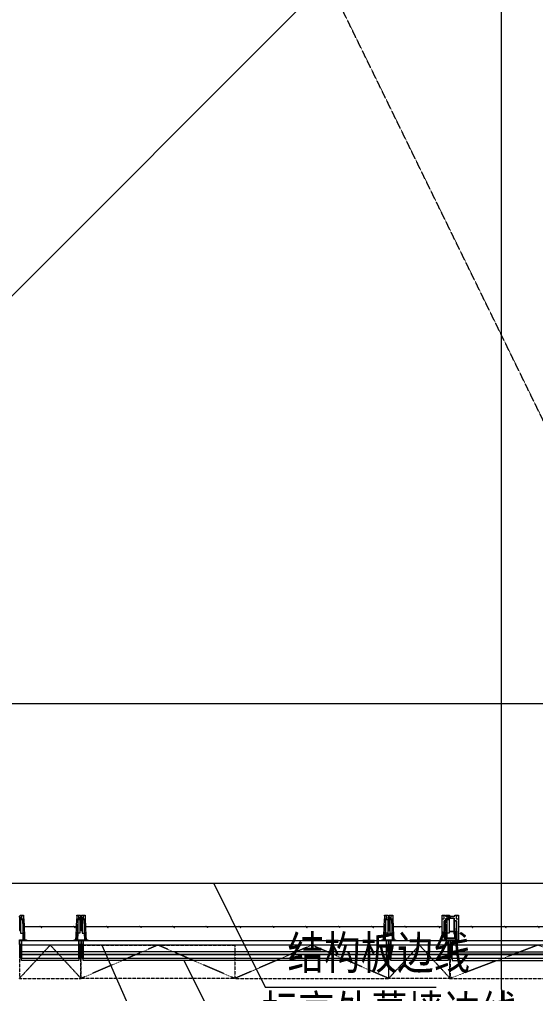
# Model space of a CAD drawing. Header units: millimetres. Extents: x 8533 to 398112, y -117646 to 105276.
# Drawn here: x 188596 to 193628, y 33084 to 42573 of the extents above; entities that cross this region are included whole.
import ezdxf

# ---------------------------------------------------------------- set-up
doc = ezdxf.new("R2010")
doc.units = ezdxf.units.MM
for name, pattern in [('IMPORT-A-D0TE-BF$0$DOTE', [0]), ('IMPORT-A-PMDT-10F$0$DASH _2_', [3.5, 2.5, -1]), ('IMPORT-colu-10F-19F$0$DOTE', [0]), ('IMPORT-DASH', [3.5, 2.5, -1])]:
    doc.linetypes.add(name, pattern=pattern)
for name, color, linetype, lineweight in [('A-D0TE-BF$0$A-Axis', 3, 'Continuous', 13), ('A-D0TE-BF$0$A-Axis-GRID', 1, 'IMPORT-A-D0TE-BF$0$DOTE', 13), ('A-EDGE-6_27F$0$A-floor-EDGE', 6, 'Continuous', 13), ('A-PMDT-10F$0$A-Dims-IDEN', 13, 'Continuous', 13), ('A-PMDT-10F$0$A-GLAZ-CURT-CUT', 52, 'Continuous', 13), ('A-PMDT-10F$0$A-GLAZ-CURT-PRO', 13, 'Continuous', 13), ('A-PMDT-10F$0$Q-CASE-GM', 13, 'Continuous', 13), ('colu-10F-19F$0$A-Axis-grid', 1, 'IMPORT-colu-10F-19F$0$DOTE', 13), ('X-AREA-SS', 3, 'IMPORT-DASH', 13), ('塔楼-ARC-10F-20250714_dwg', 8, 'Continuous', 13)]:
    doc.layers.add(name, color=color, linetype=linetype, lineweight=lineweight)
doc.styles.add('Arial_5', font='arial.ttf', dxfattribs={"width": 0.8, "height": 326.200771})

# ---------------------------------------------------------------- blocks, each defined once
blk = doc.blocks.new('塔楼-ARC-10F-20250714_dwg_A-D0TE-BF-2024562-10F_ARC_46_000_')
at = {"layer": 'A-D0TE-BF$0$A-Axis'}
blk.add_line((37000, -31033.5), (37000, -35033.5), dxfattribs=at)
at = {"layer": 'A-D0TE-BF$0$A-Axis-GRID', "linetype": 'Continuous'}
for p, q in [((37000, -31033.5), (37000, -20180)), ((39660.3, -28250), (28930, -28250))]:
    blk.add_line(p, q, dxfattribs=at)
blk = doc.blocks.new('塔楼-ARC-10F-20250714_dwg_A-EDGE-6_27F-2024563-10F_ARC_46_000_')
at = {"layer": 'A-EDGE-6_27F$0$A-floor-EDGE', "flags": 128}
blk.add_lwpolyline([(38580, 1350), (38580, 650), (38580, -650), (38580, -1350), (39350, -1350), (39350, -18150), (38580, -18150), (38580, -18850), (38580, -20150), (38580, -20850), (39350, -20850), (39350, -30000), (29600, -30000), (29600, -29230), (28900, -29230), (27600, -29230), (26900, -29230), (26900, -30000), (10100, -30000), (10100, -29230), (9400, -29230), (8100, -29230)], dxfattribs=at)
blk = doc.blocks.new('塔楼-ARC-10F-20250714_dwg_colu-10F-19F-2024606-10F_ARC_46_000_')
at = {"layer": 'colu-10F-19F$0$A-Axis-grid', "linetype": 'Continuous'}
blk.add_line((36320, -20180), (28930, -27570), dxfattribs=at)
blk = doc.blocks.new('塔楼-ARC-10F-20250714_dwg_A-PMDT-10F$0$FP_142-Floor Plan_F10 CAD Export-2024694-10F_ARC_46_000_')
at = {"layer": 'A-PMDT-10F$0$Q-CASE-GM'}
blk.add_line((1715, 320.1), (-1474.9, 320.1), dxfattribs=at)
at = {"layer": 'A-PMDT-10F$0$Q-CASE-GM', "flags": 128}
for points in [[(-1316.7, 323.6), (-1317.1, 323.6), (-1317.5, 323.5), (-1317.8, 323.5), (-1318.2, 323.5), (-1318.6, 323.4), (-1318.9, 323.3), (-1319.3, 323.3), (-1319.7, 323.2), (-1320.1, 323.1), (-1320.4, 323), (-1320.8, 322.8), (-1321.2, 322.7), (-1321.5, 322.6), (-1321.9, 322.4), (-1322.3, 322.2), (-1322.6, 322.1), (-1323, 321.9), (-1323.4, 321.7), (-1323.7, 321.5), (-1324.1, 321.3), (-1324.5, 321), (-1324.9, 320.8), (-1325.2, 320.6), (-1325.6, 320.3), (-1326, 320), (-1326.3, 319.8), (-1326.7, 319.5), (-1327.1, 319.2), (-1327.4, 318.9), (-1327.8, 318.6), (-1328.2, 318.3), (-1328.5, 317.9), (-1328.9, 317.6), (-1329.3, 317.3), (-1329.7, 316.9), (-1330, 316.6), (-1330.4, 316.2), (-1330.8, 315.8), (-1331.1, 315.5), (-1331.5, 315.1), (-1331.9, 314.7), (-1332.2, 314.3), (-1332.6, 313.9), (-1333, 313.5), (-1333.3, 313.1), (-1333.7, 312.7), (-1334.1, 312.3), (-1334.5, 311.9), (-1334.8, 311.4), (-1335.2, 311), (-1335.6, 310.6)], [(-993.4, 323.6), (-993.8, 323.6), (-994.2, 323.5), (-994.6, 323.5), (-994.9, 323.5), (-995.3, 323.4), (-995.7, 323.3), (-996, 323.3), (-996.4, 323.2), (-996.8, 323.1), (-997.1, 323), (-997.5, 322.8), (-997.9, 322.7), (-998.2, 322.6), (-998.6, 322.4), (-999, 322.2), (-999.4, 322.1), (-999.7, 321.9), (-1000.1, 321.7), (-1000.5, 321.5), (-1000.8, 321.3), (-1001.2, 321), (-1001.6, 320.8), (-1001.9, 320.6), (-1002.3, 320.3), (-1002.7, 320), (-1003, 319.8), (-1003.4, 319.5), (-1003.8, 319.2), (-1004.2, 318.9), (-1004.5, 318.6), (-1004.9, 318.3), (-1005.3, 317.9), (-1005.6, 317.6), (-1006, 317.3), (-1006.4, 316.9), (-1006.7, 316.6), (-1007.1, 316.2), (-1007.5, 315.8), (-1007.8, 315.5), (-1008.2, 315.1), (-1008.6, 314.7), (-1009, 314.3), (-1009.3, 313.9), (-1009.7, 313.5), (-1010.1, 313.1), (-1010.4, 312.7), (-1010.8, 312.3), (-1011.2, 311.9), (-1011.5, 311.4), (-1011.9, 311), (-1012.3, 310.6)], [(-670.2, 323.6), (-670.5, 323.6), (-670.9, 323.5), (-671.3, 323.5), (-671.6, 323.5), (-672, 323.4), (-672.4, 323.3), (-672.7, 323.3), (-673.1, 323.2), (-673.5, 323.1), (-673.8, 323), (-674.2, 322.8), (-674.6, 322.7), (-675, 322.6), (-675.3, 322.4), (-675.7, 322.2), (-676.1, 322.1), (-676.4, 321.9), (-676.8, 321.7), (-677.2, 321.5), (-677.5, 321.3), (-677.9, 321), (-678.3, 320.8), (-678.6, 320.6), (-679, 320.3), (-679.4, 320), (-679.8, 319.8), (-680.1, 319.5), (-680.5, 319.2), (-680.9, 318.9), (-681.2, 318.6), (-681.6, 318.3), (-682, 317.9), (-682.3, 317.6), (-682.7, 317.3), (-683.1, 316.9), (-683.4, 316.6), (-683.8, 316.2), (-684.2, 315.8), (-684.6, 315.5), (-684.9, 315.1), (-685.3, 314.7), (-685.7, 314.3), (-686, 313.9), (-686.4, 313.5), (-686.8, 313.1), (-687.1, 312.7), (-687.5, 312.3), (-687.9, 311.9), (-688.2, 311.4), (-688.6, 311), (-689, 310.6)], [(-346.9, 323.6), (-347.2, 323.6), (-347.6, 323.5), (-348, 323.5), (-348.3, 323.5), (-348.7, 323.4), (-349.1, 323.3), (-349.5, 323.3), (-349.8, 323.2), (-350.2, 323.1), (-350.6, 323), (-350.9, 322.8), (-351.3, 322.7), (-351.7, 322.6), (-352, 322.4), (-352.4, 322.2), (-352.8, 322.1), (-353.1, 321.9), (-353.5, 321.7), (-353.9, 321.5), (-354.3, 321.3), (-354.6, 321), (-355, 320.8), (-355.4, 320.6), (-355.7, 320.3), (-356.1, 320), (-356.5, 319.8), (-356.8, 319.5), (-357.2, 319.2), (-357.6, 318.9), (-357.9, 318.6), (-358.3, 318.3), (-358.7, 317.9), (-359.1, 317.6), (-359.4, 317.3), (-359.8, 316.9), (-360.2, 316.6), (-360.5, 316.2), (-360.9, 315.8), (-361.3, 315.5), (-361.6, 315.1), (-362, 314.7), (-362.4, 314.3), (-362.7, 313.9), (-363.1, 313.5), (-363.5, 313.1), (-363.9, 312.7), (-364.2, 312.3), (-364.6, 311.9), (-365, 311.4), (-365.3, 311), (-365.7, 310.6)], [(-23.6, 323.6), (-23.9, 323.6), (-24.3, 323.5), (-24.7, 323.5), (-25.1, 323.5), (-25.4, 323.4), (-25.8, 323.3), (-26.2, 323.3), (-26.5, 323.2), (-26.9, 323.1), (-27.3, 323), (-27.6, 322.8), (-28, 322.7), (-28.4, 322.6), (-28.7, 322.4), (-29.1, 322.2), (-29.5, 322.1), (-29.9, 321.9), (-30.2, 321.7), (-30.6, 321.5), (-31, 321.3), (-31.3, 321), (-31.7, 320.8), (-32.1, 320.6), (-32.4, 320.3), (-32.8, 320), (-33.2, 319.8), (-33.5, 319.5), (-33.9, 319.2), (-34.3, 318.9), (-34.7, 318.6), (-35, 318.3), (-35.4, 317.9), (-35.8, 317.6), (-36.1, 317.3), (-36.5, 316.9), (-36.9, 316.6), (-37.2, 316.2), (-37.6, 315.8), (-38, 315.5), (-38.3, 315.1), (-38.7, 314.7), (-39.1, 314.3), (-39.5, 313.9), (-39.8, 313.5), (-40.2, 313.1), (-40.6, 312.7), (-40.9, 312.3), (-41.3, 311.9), (-41.7, 311.4), (-42, 311), (-42.4, 310.6)], [(299.7, 323.6), (299.3, 323.6), (299, 323.5), (298.6, 323.5), (298.2, 323.5), (297.9, 323.4), (297.5, 323.3), (297.1, 323.3), (296.8, 323.2), (296.4, 323.1), (296, 323), (295.7, 322.8), (295.3, 322.7), (294.9, 322.6), (294.5, 322.4), (294.2, 322.2), (293.8, 322.1), (293.4, 321.9), (293.1, 321.7), (292.7, 321.5), (292.3, 321.3), (292, 321), (291.6, 320.8), (291.2, 320.6), (290.9, 320.3), (290.5, 320), (290.1, 319.8), (289.7, 319.5), (289.4, 319.2), (289, 318.9), (288.6, 318.6), (288.3, 318.3), (287.9, 317.9), (287.5, 317.6), (287.2, 317.3), (286.8, 316.9), (286.4, 316.6), (286.1, 316.2), (285.7, 315.8), (285.3, 315.5), (284.9, 315.1), (284.6, 314.7), (284.2, 314.3), (283.8, 313.9), (283.5, 313.5), (283.1, 313.1), (282.7, 312.7), (282.4, 312.3), (282, 311.9), (281.6, 311.4), (281.3, 311), (280.9, 310.6)], [(623, 323.6), (622.6, 323.6), (622.3, 323.5), (621.9, 323.5), (621.5, 323.5), (621.2, 323.4), (620.8, 323.3), (620.4, 323.3), (620, 323.2), (619.7, 323.1), (619.3, 323), (618.9, 322.8), (618.6, 322.7), (618.2, 322.6), (617.8, 322.4), (617.5, 322.2), (617.1, 322.1), (616.7, 321.9), (616.4, 321.7), (616, 321.5), (615.6, 321.3), (615.2, 321), (614.9, 320.8), (614.5, 320.6), (614.1, 320.3), (613.8, 320), (613.4, 319.8), (613, 319.5), (612.7, 319.2), (612.3, 318.9), (611.9, 318.6), (611.6, 318.3), (611.2, 317.9), (610.8, 317.6), (610.4, 317.3), (610.1, 316.9), (609.7, 316.6), (609.3, 316.2), (609, 315.8), (608.6, 315.5), (608.2, 315.1), (607.9, 314.7), (607.5, 314.3), (607.1, 313.9), (606.8, 313.5), (606.4, 313.1), (606, 312.7), (605.6, 312.3), (605.3, 311.9), (604.9, 311.4), (604.5, 311), (604.2, 310.6)], [(946.3, 323.6), (945.9, 323.6), (945.6, 323.5), (945.2, 323.5), (944.8, 323.5), (944.4, 323.4), (944.1, 323.3), (943.7, 323.3), (943.3, 323.2), (943, 323.1), (942.6, 323), (942.2, 322.8), (941.9, 322.7), (941.5, 322.6), (941.1, 322.4), (940.8, 322.2), (940.4, 322.1), (940, 321.9), (939.6, 321.7), (939.3, 321.5), (938.9, 321.3), (938.5, 321), (938.2, 320.8), (937.8, 320.6), (937.4, 320.3), (937.1, 320), (936.7, 319.8), (936.3, 319.5), (936, 319.2), (935.6, 318.9), (935.2, 318.6), (934.8, 318.3), (934.5, 317.9), (934.1, 317.6), (933.7, 317.3), (933.4, 316.9), (933, 316.6), (932.6, 316.2), (932.3, 315.8), (931.9, 315.5), (931.5, 315.1), (931.2, 314.7), (930.8, 314.3), (930.4, 313.9), (930, 313.5), (929.7, 313.1), (929.3, 312.7), (928.9, 312.3), (928.6, 311.9), (928.2, 311.4), (927.8, 311), (927.5, 310.6)], [(1269.6, 323.6), (1269.2, 323.6), (1268.8, 323.5), (1268.5, 323.5), (1268.1, 323.5), (1267.7, 323.4), (1267.4, 323.3), (1267, 323.3), (1266.6, 323.2), (1266.3, 323.1), (1265.9, 323), (1265.5, 322.8), (1265.1, 322.7), (1264.8, 322.6), (1264.4, 322.4), (1264, 322.2), (1263.7, 322.1), (1263.3, 321.9), (1262.9, 321.7), (1262.6, 321.5), (1262.2, 321.3), (1261.8, 321), (1261.5, 320.8), (1261.1, 320.6), (1260.7, 320.3), (1260.3, 320), (1260, 319.8), (1259.6, 319.5), (1259.2, 319.2), (1258.9, 318.9), (1258.5, 318.6), (1258.1, 318.3), (1257.8, 317.9), (1257.4, 317.6), (1257, 317.3), (1256.7, 316.9), (1256.3, 316.6), (1255.9, 316.2), (1255.5, 315.8), (1255.2, 315.5), (1254.8, 315.1), (1254.4, 314.7), (1254.1, 314.3), (1253.7, 313.9), (1253.3, 313.5), (1253, 313.1), (1252.6, 312.7), (1252.2, 312.3), (1251.9, 311.9), (1251.5, 311.4), (1251.1, 311), (1250.7, 310.6)], [(1592.9, 323.6), (1592.5, 323.6), (1592.1, 323.5), (1591.8, 323.5), (1591.4, 323.5), (1591, 323.4), (1590.7, 323.3), (1590.3, 323.3), (1589.9, 323.2), (1589.5, 323.1), (1589.2, 323), (1588.8, 322.8), (1588.4, 322.7), (1588.1, 322.6), (1587.7, 322.4), (1587.3, 322.2), (1587, 322.1), (1586.6, 321.9), (1586.2, 321.7), (1585.9, 321.5), (1585.5, 321.3), (1585.1, 321), (1584.7, 320.8), (1584.4, 320.6), (1584, 320.3), (1583.6, 320), (1583.3, 319.8), (1582.9, 319.5), (1582.5, 319.2), (1582.2, 318.9), (1581.8, 318.6), (1581.4, 318.3), (1581.1, 317.9), (1580.7, 317.6), (1580.3, 317.3), (1579.9, 316.9), (1579.6, 316.6), (1579.2, 316.2), (1578.8, 315.8), (1578.5, 315.5), (1578.1, 315.1), (1577.7, 314.7), (1577.4, 314.3), (1577, 313.9), (1576.6, 313.5), (1576.3, 313.1), (1575.9, 312.7), (1575.5, 312.3), (1575.1, 311.9), (1574.8, 311.4), (1574.4, 311), (1574, 310.6)]]:
    blk.add_lwpolyline(points, dxfattribs=at)
blk = doc.blocks.new('塔楼-ARC-10F-20250714_dwg_A-PMDT-10F$0$FP_143-Floor Plan_F10 CAD Export-2024695-10F_ARC_46_000_')
at = {"layer": 'A-PMDT-10F$0$A-GLAZ-CURT-PRO'}
blk.add_line((-1582.1, 198.4), (-1502.6, 277.9), dxfattribs=at)
blk = doc.blocks.new('塔楼-ARC-10F-20250714_dwg_A-PMDT-10F$0$FP_144-Floor Plan_F10 CAD Export-2024696-10F_ARC_46_000_')
at = {"layer": 'A-PMDT-10F$0$A-GLAZ-CURT-PRO'}
blk.add_line((-1516.8, 292), (-1596.5, 212.3), dxfattribs=at)
at = {"layer": 'A-PMDT-10F$0$A-GLAZ-CURT-PRO', "flags": 128}
for points in [[(-1589.6, 218.6), (-1589.6, 218.9), (-1589.6, 219.2), (-1589.6, 219.5), (-1589.6, 219.9), (-1589.6, 220.2), (-1589.5, 220.5), (-1589.5, 220.8), (-1589.4, 221.1), (-1589.4, 221.4), (-1589.3, 221.7), (-1589.2, 222), (-1589.2, 222.3), (-1589.1, 222.6), (-1589, 222.9), (-1588.9, 223.2), (-1588.8, 223.5), (-1588.7, 223.8), (-1588.5, 224.1), (-1588.4, 224.4), (-1588.3, 224.7), (-1588.1, 225), (-1588, 225.2), (-1587.8, 225.5), (-1587.6, 225.8), (-1587.5, 226), (-1587.3, 226.3), (-1587.1, 226.5), (-1586.9, 226.8), (-1586.7, 227), (-1586.5, 227.2), (-1586.3, 227.5)], [(-1570.5, 237.7), (-1570.5, 238), (-1570.5, 238.3), (-1570.5, 238.6), (-1570.5, 238.9), (-1570.5, 239.2), (-1570.5, 239.6), (-1570.4, 239.9), (-1570.4, 240.2), (-1570.3, 240.5), (-1570.3, 240.8), (-1570.2, 241.1), (-1570.1, 241.4), (-1570, 241.7), (-1569.9, 242), (-1569.8, 242.3), (-1569.7, 242.6), (-1569.6, 242.9), (-1569.5, 243.2), (-1569.3, 243.5), (-1569.2, 243.7), (-1569, 244), (-1568.9, 244.3), (-1568.7, 244.6), (-1568.6, 244.8), (-1568.4, 245.1), (-1568.2, 245.3), (-1568, 245.6), (-1567.8, 245.8), (-1567.6, 246.1), (-1567.4, 246.3), (-1567.2, 246.5)], [(-1551.5, 256.7), (-1551.5, 257), (-1551.5, 257.4), (-1551.5, 257.7), (-1551.4, 258), (-1551.4, 258.3), (-1551.4, 258.6), (-1551.4, 258.9), (-1551.3, 259.2), (-1551.3, 259.6), (-1551.2, 259.9), (-1551.1, 260.2), (-1551, 260.5), (-1551, 260.8), (-1550.9, 261.1), (-1550.8, 261.4), (-1550.6, 261.7), (-1550.5, 262), (-1550.4, 262.2), (-1550.3, 262.5), (-1550.1, 262.8), (-1550, 263.1), (-1549.8, 263.4), (-1549.7, 263.6), (-1549.5, 263.9), (-1549.3, 264.1), (-1549.1, 264.4), (-1549, 264.6), (-1548.8, 264.9), (-1548.6, 265.1), (-1548.4, 265.4), (-1548.1, 265.6)], [(-1532.4, 275.8), (-1532.4, 276.1), (-1532.4, 276.4), (-1532.4, 276.7), (-1532.4, 277.1), (-1532.4, 277.4), (-1532.3, 277.7), (-1532.3, 278), (-1532.2, 278.3), (-1532.2, 278.6), (-1532.1, 278.9), (-1532.1, 279.2), (-1532, 279.5), (-1531.9, 279.8), (-1531.8, 280.1), (-1531.7, 280.4), (-1531.6, 280.7), (-1531.5, 281), (-1531.3, 281.3), (-1531.2, 281.6), (-1531.1, 281.9), (-1530.9, 282.1), (-1530.8, 282.4), (-1530.6, 282.7), (-1530.4, 282.9), (-1530.3, 283.2), (-1530.1, 283.5), (-1529.9, 283.7), (-1529.7, 284), (-1529.5, 284.2), (-1529.3, 284.4), (-1529.1, 284.7)]]:
    blk.add_lwpolyline(points, dxfattribs=at)
blk = doc.blocks.new('塔楼-ARC-10F-20250714_dwg_A-PMDT-10F$0$CWP_玻璃幕墙角部 - Tower Corner H_3000_转角立柱-V140-Floor Plan_F10 CAD Export-2024749-10F_ARC_46_000_')
at = {"layer": 'A-PMDT-10F$0$A-GLAZ-CURT-CUT', "flags": 128}
for points in [[(1841, 422.5), (1749, 422.5), (1749, 432.5), (1715, 432.5), (1715, 187.8), (1875, 187.8), (1875, 432.5), (1841, 432.5)], [(1715, 187.8), (1875, 187.8), (1875, 396), (1853.5, 396), (1853.5, 426.2), (1875, 426.2), (1875, 432.5), (1841, 432.5), (1841, 422.5), (1749, 422.5), (1749, 432.5), (1715, 432.5), (1715, 426.2), (1736.5, 426.2), (1736.5, 396), (1715, 396)], [(1855, 376), (1833.5, 376), (1833.5, 402.5), (1756.5, 402.5), (1756.5, 376), (1735, 376), (1735, 207.8), (1855, 207.8), (1855, 376), (1855, 207.8), (1735, 207.8), (1735, 376), (1756.5, 376), (1756.5, 402.5), (1833.5, 402.5), (1833.5, 376)], [(-1499.7, 285), (-1500, 287.4), (-1500.8, 289.6), (-1502.2, 291.6), (-1504, 293.2), (-1506.1, 294.3), (-1508.5, 294.9), (-1510.9, 294.9), (-1513.2, 294.3), (-1515.4, 293.2), (-1517.2, 291.6), (-1518.6, 289.6), (-1519.4, 287.4), (-1519.7, 285), (-1519.4, 282.6), (-1518.6, 280.3), (-1517.2, 278.3), (-1515.4, 276.7), (-1513.3, 275.6), (-1510.9, 275), (-1508.5, 275), (-1506.2, 275.6), (-1504, 276.7), (-1502.2, 278.3), (-1500.8, 280.3), (-1500, 282.6)], [(1775, 140.7), (1775, 185.8), (-1609.2, 185.8), (-1654.3, 140.7)], [(-1609.2, 185.8), (-1654.3, 140.7), (-1640.2, 140.7), (-1595.1, 185.8)], [(1785, 145.7), (1795, 145.7), (1795, 185.8), (1875, 185.8), (1875, 187.8), (1715, 187.8), (1715, 185.8), (1775, 185.8), (1775, 140.7), (1785, 140.7)]]:
    blk.add_lwpolyline(points, close=True, dxfattribs=at)
at = {"layer": 'A-PMDT-10F$0$A-GLAZ-CURT-PRO'}
for p, q in [((-1721.8, 73.2), (-1654.3, 140.7)), ((-1640.2, 140.7), (-1707.7, 73.2)), ((1775, 71.4), (1775, 140.7))]:
    blk.add_line(p, q, dxfattribs=at)
at = {"layer": 'A-PMDT-10F$0$A-GLAZ-CURT-PRO', "flags": 128}
for points in [[(1756.5, 376), (1756.5, 245.3)], [(1756.5, 271.8), (1805, 271.8)]]:
    blk.add_lwpolyline(points, close=True, dxfattribs=at)
for points in [[(1785, 140.7), (1785, 10), (1775, 10), (1775, 47.9)], [(1795, 145.7), (1795, 15), (1785, 15)], [(-1733, 47.9), (-1770.9, 10), (-1785, 10), (-1747.1, 47.9)]]:
    blk.add_lwpolyline(points, dxfattribs=at)
at = {"layer": 'A-PMDT-10F$0$Q-CASE-GM'}
for p, q in [((1755, 305.9), (1755, 207.8)), ((-1654.3, 140.7), (-1723.6, 71.4)), ((1775, 140.7), (1775, 71.4)), ((-1747.1, 47.9), (-1785, 10))]:
    blk.add_line(p, q, dxfattribs=at)
at = {"layer": 'A-PMDT-10F$0$Q-CASE-GM', "flags": 128}
for points in [[(-1474.9, 320.1), (-1475.1, 319.9), (-1476, 319), (-1477.6, 317.4), (-1479.8, 315.2), (-1482.4, 312.6), (-1485.5, 309.5), (-1516.9, 278.1)], [(-1585.3, 209.7), (-1591.6, 203.4), (-1607.2, 187.8)], [(1775, 10), (1775, -10), (-1805, -10), (-1785, 10), (1775, 10), (1775, 47.9), (1775, 50.2), (-1744.8, 50.2), (-1747.1, 47.9), (1775, 47.9)], [(1775, 53.2), (-1741.8, 53.2), (-1744.2, 50.8), (1775, 50.8), (1775, 53.2), (1775, 73.2), (-1721.8, 73.2), (-1741.8, 53.2)]]:
    blk.add_lwpolyline(points, dxfattribs=at)
for name in ['塔楼-ARC-10F-20250714_dwg_A-PMDT-10F$0$FP_144-Floor Plan_F10 CAD Export-2024696-10F_ARC_46_000_', '塔楼-ARC-10F-20250714_dwg_A-PMDT-10F$0$FP_142-Floor Plan_F10 CAD Export-2024694-10F_ARC_46_000_', '塔楼-ARC-10F-20250714_dwg_A-PMDT-10F$0$FP_143-Floor Plan_F10 CAD Export-2024695-10F_ARC_46_000_']:
    blk.add_blockref(name, (0, 0))
blk = doc.blocks.new('塔楼-ARC-10F-20250714_dwg_A-PMDT-10F$0$FP_147-Floor Plan_F10 CAD Export-2024698-10F_ARC_46_000_')
at = {"layer": 'A-PMDT-10F$0$A-GLAZ-CURT-PRO'}
blk.add_line((255.4, 320.1), (-255.4, 320.1), dxfattribs=at)
at = {"layer": 'A-PMDT-10F$0$A-GLAZ-CURT-PRO', "flags": 128}
for points in [[(-222.7, 323.6), (-223, 323.6), (-223.4, 323.5), (-223.8, 323.5), (-224.1, 323.5), (-224.5, 323.4), (-224.9, 323.3), (-225.2, 323.3), (-225.6, 323.2), (-226, 323.1), (-226.4, 323), (-226.7, 322.8), (-227.1, 322.7), (-227.5, 322.6), (-227.8, 322.4), (-228.2, 322.2), (-228.6, 322.1), (-228.9, 321.9), (-229.3, 321.7), (-229.7, 321.5), (-230, 321.3), (-230.4, 321), (-230.8, 320.8), (-231.2, 320.6), (-231.5, 320.3), (-231.9, 320), (-232.3, 319.8), (-232.6, 319.5), (-233, 319.2), (-233.4, 318.9), (-233.7, 318.6), (-234.1, 318.3), (-234.5, 317.9), (-234.8, 317.6), (-235.2, 317.3), (-235.6, 316.9), (-236, 316.6), (-236.3, 316.2), (-236.7, 315.8), (-237.1, 315.5), (-237.4, 315.1), (-237.8, 314.7), (-238.2, 314.3), (-238.5, 313.9), (-238.9, 313.5), (-239.3, 313.1), (-239.6, 312.7), (-240, 312.3), (-240.4, 311.9), (-240.8, 311.4), (-241.1, 311), (-241.5, 310.6)], [(100.6, 323.6), (100.3, 323.6), (99.9, 323.5), (99.5, 323.5), (99.2, 323.5), (98.8, 323.4), (98.4, 323.3), (98, 323.3), (97.7, 323.2), (97.3, 323.1), (96.9, 323), (96.6, 322.8), (96.2, 322.7), (95.8, 322.6), (95.5, 322.4), (95.1, 322.2), (94.7, 322.1), (94.4, 321.9), (94, 321.7), (93.6, 321.5), (93.2, 321.3), (92.9, 321), (92.5, 320.8), (92.1, 320.6), (91.8, 320.3), (91.4, 320), (91, 319.8), (90.7, 319.5), (90.3, 319.2), (89.9, 318.9), (89.6, 318.6), (89.2, 318.3), (88.8, 317.9), (88.4, 317.6), (88.1, 317.3), (87.7, 316.9), (87.3, 316.6), (87, 316.2), (86.6, 315.8), (86.2, 315.5), (85.9, 315.1), (85.5, 314.7), (85.1, 314.3), (84.8, 313.9), (84.4, 313.5), (84, 313.1), (83.6, 312.7), (83.3, 312.3), (82.9, 311.9), (82.5, 311.4), (82.2, 311), (81.8, 310.6)]]:
    blk.add_lwpolyline(points, dxfattribs=at)
blk = doc.blocks.new('塔楼-ARC-10F-20250714_dwg_A-PMDT-10F$0$CWP_玻璃幕墙 - Tower slope glass H_3000_有窗帘导轨-V145-Floor Plan_F10 CAD Export-2024750-10F_ARC_46_000_')
at = {"layer": 'A-PMDT-10F$0$A-GLAZ-CURT-CUT', "flags": 128}
for points in [[(-260, 432.5), (-294, 432.5), (-294, 422.5), (-300, 422.5), (-300, 412.5), (-290, 412.5), (-290, 386.3), (-268.1, 386.3), (-261.8, 230.6), (-261.8, 192.8), (-300, 192.8), (-300, 187.8), (-251.8, 187.8), (-251.8, 230.8), (-258.5, 396.3), (-280, 396.3), (-280, 426.5), (-259.8, 426.5)], [(294, 422.5), (294, 432.5), (260, 432.5), (259.8, 426.5), (280, 426.5), (280, 396.3), (258.5, 396.3), (251.8, 230.8), (251.8, 187.8), (300, 187.8), (300, 192.8), (261.8, 192.8), (261.8, 230.6), (268.1, 386.3), (290, 386.3), (290, 412.5), (300, 412.5), (300, 422.5)], [(-251.8, 185.8), (-300, 185.8), (-300, 187.8), (-251.8, 187.8), (-251.8, 185.8), (-232.5, 185.8), (-232.5, 187.8), (-251.8, 187.8)], [(280, 140.7), (280, 185.8), (-280, 185.8), (-280, 140.7), (280, 140.7), (290, 140.7), (290, 145.7), (300, 145.7), (300, 185.9), (280, 185.9)], [(232.5, 185.8), (251.8, 185.8), (251.8, 187.8), (232.5, 187.8)], [(300, 187.8), (251.8, 187.8), (251.8, 185.8), (300, 185.8)]]:
    blk.add_lwpolyline(points, close=True, dxfattribs=at)
for points in [[(-233.5, 192.8), (-250.1, 192.8), (-251.8, 233.8), (-251.8, 187.8), (-232.5, 187.8), (-232.5, 191.8)], [(232.5, 191.8), (232.5, 187.8), (251.8, 187.8), (251.8, 233.8), (250.1, 192.8), (233.5, 192.8)], [(-300, 185.8), (-300, 145.7), (-290, 145.7), (-290, 140.7), (-280, 140.7), (-280, 185.8)]]:
    blk.add_lwpolyline(points, dxfattribs=at)
at = {"layer": 'A-PMDT-10F$0$A-GLAZ-CURT-CUT'}
for centre, start, end in [((-233.5, 191.8), 360, 90), ((233.5, 191.8), 90, 180)]:
    blk.add_arc(centre, 0.998, start, end, dxfattribs=at)
at = {"layer": 'A-PMDT-10F$0$A-GLAZ-CURT-PRO'}
for p, q in [((-259.8, 426.5), (-259.8, 396.3)), ((259.8, 426.5), (259.8, 396.3)), ((268.1, 386.3), (268.1, 255.6)), ((280, 53.2), (-280, 53.2))]:
    blk.add_line(p, q, dxfattribs=at)
at = {"layer": 'A-PMDT-10F$0$A-GLAZ-CURT-PRO', "flags": 128}
for points in [[(-300, 412.5), (-300, 281.8), (-290, 281.8)], [(-290, 386.3), (-290, 255.6), (-268.1, 255.6)], [(-268.1, 386.3), (-268.1, 255.6), (-265.6, 192.3)], [(290, 386.3), (290, 255.6), (268.1, 255.6), (265.6, 192.3)], [(300, 412.5), (300, 281.8), (290, 281.8)], [(-290, 15), (-300, 15), (-300, 145.7)], [(-290, 140.7), (-290, 10), (-280, 10), (-280, 47.9), (-280, 10), (280, 10), (280, 47.9), (-280, 47.9), (-280, 50.2), (280, 50.2), (280, 47.9), (280, 10), (290, 10), (290, 140.7)], [(300, 145.7), (300, 15), (290, 15)], [(-280, 10), (-280, -10), (280, -10), (280, 10)]]:
    blk.add_lwpolyline(points, dxfattribs=at)
for points in [[(-280, 140.7), (-280, 71.4)], [(280, 71.4), (280, 140.7)], [(280, 50.8), (-280, 50.8), (-280, 53.2), (-280, 73.2), (280, 73.2), (280, 53.2)]]:
    blk.add_lwpolyline(points, close=True, dxfattribs=at)
blk.add_blockref('塔楼-ARC-10F-20250714_dwg_A-PMDT-10F$0$FP_147-Floor Plan_F10 CAD Export-2024698-10F_ARC_46_000_', (0, 0))
blk = doc.blocks.new('塔楼-ARC-10F-20250714_dwg_A-PMDT-10F$0$FP_150-Floor Plan_F10 CAD Export-2024700-10F_ARC_46_000_')
at = {"layer": 'A-PMDT-10F$0$A-GLAZ-CURT-PRO'}
blk.add_line((255.4, 320.1), (-220, 320.1), dxfattribs=at)
at = {"layer": 'A-PMDT-10F$0$A-GLAZ-CURT-PRO', "flags": 128}
for points in [[(-178.8, 323.6), (-179.2, 323.6), (-179.6, 323.5), (-179.9, 323.5), (-180.3, 323.5), (-180.7, 323.4), (-181.1, 323.3), (-181.4, 323.3), (-181.8, 323.2), (-182.2, 323.1), (-182.5, 323), (-182.9, 322.8), (-183.3, 322.7), (-183.6, 322.6), (-184, 322.4), (-184.4, 322.2), (-184.7, 322.1), (-185.1, 321.9), (-185.5, 321.7), (-185.9, 321.5), (-186.2, 321.3), (-186.6, 321), (-187, 320.8), (-187.3, 320.6), (-187.7, 320.3), (-188.1, 320), (-188.4, 319.8), (-188.8, 319.5), (-189.2, 319.2), (-189.5, 318.9), (-189.9, 318.6), (-190.3, 318.3), (-190.7, 317.9), (-191, 317.6), (-191.4, 317.3), (-191.8, 316.9), (-192.1, 316.6), (-192.5, 316.2), (-192.9, 315.8), (-193.2, 315.5), (-193.6, 315.1), (-194, 314.7), (-194.3, 314.3), (-194.7, 313.9), (-195.1, 313.5), (-195.5, 313.1), (-195.8, 312.7), (-196.2, 312.3), (-196.6, 311.9), (-196.9, 311.4), (-197.3, 311), (-197.7, 310.6)], [(144.4, 323.6), (144.1, 323.6), (143.7, 323.5), (143.3, 323.5), (143, 323.5), (142.6, 323.4), (142.2, 323.3), (141.9, 323.3), (141.5, 323.2), (141.1, 323.1), (140.8, 323), (140.4, 322.8), (140, 322.7), (139.6, 322.6), (139.3, 322.4), (138.9, 322.2), (138.5, 322.1), (138.2, 321.9), (137.8, 321.7), (137.4, 321.5), (137.1, 321.3), (136.7, 321), (136.3, 320.8), (136, 320.6), (135.6, 320.3), (135.2, 320), (134.8, 319.8), (134.5, 319.5), (134.1, 319.2), (133.7, 318.9), (133.4, 318.6), (133, 318.3), (132.6, 317.9), (132.3, 317.6), (131.9, 317.3), (131.5, 316.9), (131.2, 316.6), (130.8, 316.2), (130.4, 315.8), (130, 315.5), (129.7, 315.1), (129.3, 314.7), (128.9, 314.3), (128.6, 313.9), (128.2, 313.5), (127.8, 313.1), (127.5, 312.7), (127.1, 312.3), (126.7, 311.9), (126.4, 311.4), (126, 311), (125.6, 310.6)]]:
    blk.add_lwpolyline(points, dxfattribs=at)
blk = doc.blocks.new('塔楼-ARC-10F-20250714_dwg_A-PMDT-10F$0$CWP_玻璃幕墙 - Tower slope glass H_3000_有窗帘导轨-V148-Floor Plan_F10 CAD Export-2024751-10F_ARC_46_000_')
at = {"layer": 'A-PMDT-10F$0$A-GLAZ-CURT-CUT', "flags": 128}
for points in [[(-260, 432.5), (-294, 432.5), (-294, 422.5), (-300, 422.5), (-300, 412.5), (-290, 412.5), (-290, 386.3), (-268.1, 386.3), (-261.8, 230.6), (-261.8, 192.8), (-300, 192.8), (-300, 187.8), (-251.8, 187.8), (-251.8, 230.8), (-258.5, 396.3), (-280, 396.3), (-280, 426.5), (-259.8, 426.5)], [(294, 422.5), (294, 432.5), (260, 432.5), (259.8, 426.5), (280, 426.5), (280, 396.3), (258.5, 396.3), (251.8, 230.8), (251.8, 187.8), (300, 187.8), (300, 192.8), (261.8, 192.8), (261.8, 230.6), (268.1, 386.3), (290, 386.3), (290, 412.5), (300, 412.5), (300, 422.5)], [(-251.8, 185.8), (-300, 185.8), (-300, 187.8), (-251.8, 187.8), (-251.8, 185.8), (-232.5, 185.8), (-232.5, 187.8), (-251.8, 187.8)], [(280, 140.7), (280, 185.8), (-280, 185.8), (-280, 140.7), (280, 140.7), (290, 140.7), (290, 145.7), (300, 145.7), (300, 185.9), (280, 185.9)], [(232.5, 185.8), (251.8, 185.8), (251.8, 187.8), (232.5, 187.8)], [(300, 187.8), (251.8, 187.8), (251.8, 185.8), (300, 185.8)]]:
    blk.add_lwpolyline(points, close=True, dxfattribs=at)
for points in [[(-233.5, 192.8), (-250.1, 192.8), (-251.8, 233.8), (-251.8, 187.8), (-232.5, 187.8), (-232.5, 191.8)], [(232.5, 191.8), (232.5, 187.8), (251.8, 187.8), (251.8, 233.8), (250.1, 192.8), (233.5, 192.8)], [(-300, 185.8), (-300, 145.7), (-290, 145.7), (-290, 140.7), (-280, 140.7), (-280, 185.8)]]:
    blk.add_lwpolyline(points, dxfattribs=at)
at = {"layer": 'A-PMDT-10F$0$A-GLAZ-CURT-CUT'}
for centre, start, end in [((-233.5, 191.8), 360, 90), ((233.5, 191.8), 90, 180)]:
    blk.add_arc(centre, 0.998, start, end, dxfattribs=at)
at = {"layer": 'A-PMDT-10F$0$A-GLAZ-CURT-PRO'}
for p, q in [((-259.8, 426.5), (-259.8, 422.5)), ((259.8, 426.5), (259.8, 396.3)), ((268.1, 386.3), (268.1, 255.6)), ((280, 53.2), (-280, 53.2))]:
    blk.add_line(p, q, dxfattribs=at)
at = {"layer": 'A-PMDT-10F$0$A-GLAZ-CURT-PRO', "flags": 128}
for points in [[(-290, 386.3), (-290, 255.6), (-268.1, 255.6)], [(-268.1, 386.3), (-268.1, 255.6), (-266.2, 207.8)], [(290, 386.3), (290, 255.6), (268.1, 255.6), (265.6, 192.3)], [(300, 412.5), (300, 281.8), (290, 281.8)], [(-290, 15), (-300, 15), (-300, 145.7)], [(-290, 140.7), (-290, 10), (-280, 10), (-280, 47.9), (-280, 10), (280, 10), (280, 47.9), (-280, 47.9), (-280, 50.2), (280, 50.2), (280, 47.9), (280, 10), (290, 10), (290, 140.7)], [(300, 145.7), (300, 15), (290, 15)], [(-280, 10), (-280, -10), (280, -10), (280, 10)]]:
    blk.add_lwpolyline(points, dxfattribs=at)
for points in [[(-280, 140.7), (-280, 71.4)], [(280, 71.4), (280, 140.7)], [(280, 50.8), (-280, 50.8), (-280, 53.2), (-280, 73.2), (280, 73.2), (280, 53.2)]]:
    blk.add_lwpolyline(points, close=True, dxfattribs=at)
blk.add_blockref('塔楼-ARC-10F-20250714_dwg_A-PMDT-10F$0$FP_150-Floor Plan_F10 CAD Export-2024700-10F_ARC_46_000_', (0, 0))
blk = doc.blocks.new('塔楼-ARC-10F-20250714_dwg_A-PMDT-10F$0$FP_157-Floor Plan_F10 CAD Export-2024705-10F_ARC_46_000_')
at = {"layer": 'A-PMDT-10F$0$A-GLAZ-CURT-PRO'}
blk.add_line((1455.4, 320.1), (-1455.4, 320.1), dxfattribs=at)
at = {"layer": 'A-PMDT-10F$0$A-GLAZ-CURT-PRO', "flags": 128}
for points in [[(-1332.3, 323.6), (-1332.6, 323.6), (-1333, 323.5), (-1333.4, 323.5), (-1333.7, 323.5), (-1334.1, 323.4), (-1334.5, 323.3), (-1334.8, 323.3), (-1335.2, 323.2), (-1335.6, 323.1), (-1336, 323), (-1336.3, 322.8), (-1336.7, 322.7), (-1337.1, 322.6), (-1337.4, 322.4), (-1337.8, 322.2), (-1338.2, 322.1), (-1338.5, 321.9), (-1338.9, 321.7), (-1339.3, 321.5), (-1339.6, 321.3), (-1340, 321), (-1340.4, 320.8), (-1340.8, 320.6), (-1341.1, 320.3), (-1341.5, 320), (-1341.9, 319.8), (-1342.2, 319.5), (-1342.6, 319.2), (-1343, 318.9), (-1343.3, 318.6), (-1343.7, 318.3), (-1344.1, 317.9), (-1344.4, 317.6), (-1344.8, 317.3), (-1345.2, 316.9), (-1345.6, 316.6), (-1345.9, 316.2), (-1346.3, 315.8), (-1346.7, 315.5), (-1347, 315.1), (-1347.4, 314.7), (-1347.8, 314.3), (-1348.1, 313.9), (-1348.5, 313.5), (-1348.9, 313.1), (-1349.2, 312.7), (-1349.6, 312.3), (-1350, 311.9), (-1350.4, 311.4), (-1350.7, 311), (-1351.1, 310.6)], [(-1009, 323.6), (-1009.3, 323.6), (-1009.7, 323.5), (-1010.1, 323.5), (-1010.5, 323.5), (-1010.8, 323.4), (-1011.2, 323.3), (-1011.6, 323.3), (-1011.9, 323.2), (-1012.3, 323.1), (-1012.7, 323), (-1013, 322.8), (-1013.4, 322.7), (-1013.8, 322.6), (-1014.1, 322.4), (-1014.5, 322.2), (-1014.9, 322.1), (-1015.3, 321.9), (-1015.6, 321.7), (-1016, 321.5), (-1016.4, 321.3), (-1016.7, 321), (-1017.1, 320.8), (-1017.5, 320.6), (-1017.8, 320.3), (-1018.2, 320), (-1018.6, 319.8), (-1018.9, 319.5), (-1019.3, 319.2), (-1019.7, 318.9), (-1020.1, 318.6), (-1020.4, 318.3), (-1020.8, 317.9), (-1021.2, 317.6), (-1021.5, 317.3), (-1021.9, 316.9), (-1022.3, 316.6), (-1022.6, 316.2), (-1023, 315.8), (-1023.4, 315.5), (-1023.7, 315.1), (-1024.1, 314.7), (-1024.5, 314.3), (-1024.9, 313.9), (-1025.2, 313.5), (-1025.6, 313.1), (-1026, 312.7), (-1026.3, 312.3), (-1026.7, 311.9), (-1027.1, 311.4), (-1027.4, 311), (-1027.8, 310.6)], [(-685.7, 323.6), (-686.1, 323.6), (-686.4, 323.5), (-686.8, 323.5), (-687.2, 323.5), (-687.5, 323.4), (-687.9, 323.3), (-688.3, 323.3), (-688.6, 323.2), (-689, 323.1), (-689.4, 323), (-689.7, 322.8), (-690.1, 322.7), (-690.5, 322.6), (-690.9, 322.4), (-691.2, 322.2), (-691.6, 322.1), (-692, 321.9), (-692.3, 321.7), (-692.7, 321.5), (-693.1, 321.3), (-693.4, 321), (-693.8, 320.8), (-694.2, 320.6), (-694.5, 320.3), (-694.9, 320), (-695.3, 319.8), (-695.7, 319.5), (-696, 319.2), (-696.4, 318.9), (-696.8, 318.6), (-697.1, 318.3), (-697.5, 317.9), (-697.9, 317.6), (-698.2, 317.3), (-698.6, 316.9), (-699, 316.6), (-699.3, 316.2), (-699.7, 315.8), (-700.1, 315.5), (-700.5, 315.1), (-700.8, 314.7), (-701.2, 314.3), (-701.6, 313.9), (-701.9, 313.5), (-702.3, 313.1), (-702.7, 312.7), (-703, 312.3), (-703.4, 311.9), (-703.8, 311.4), (-704.1, 311), (-704.5, 310.6)], [(-362.4, 323.6), (-362.8, 323.6), (-363.1, 323.5), (-363.5, 323.5), (-363.9, 323.5), (-364.2, 323.4), (-364.6, 323.3), (-365, 323.3), (-365.3, 323.2), (-365.7, 323.1), (-366.1, 323), (-366.5, 322.8), (-366.8, 322.7), (-367.2, 322.6), (-367.6, 322.4), (-367.9, 322.2), (-368.3, 322.1), (-368.7, 321.9), (-369, 321.7), (-369.4, 321.5), (-369.8, 321.3), (-370.1, 321), (-370.5, 320.8), (-370.9, 320.6), (-371.3, 320.3), (-371.6, 320), (-372, 319.8), (-372.4, 319.5), (-372.7, 319.2), (-373.1, 318.9), (-373.5, 318.6), (-373.8, 318.3), (-374.2, 317.9), (-374.6, 317.6), (-374.9, 317.3), (-375.3, 316.9), (-375.7, 316.6), (-376.1, 316.2), (-376.4, 315.8), (-376.8, 315.5), (-377.2, 315.1), (-377.5, 314.7), (-377.9, 314.3), (-378.3, 313.9), (-378.6, 313.5), (-379, 313.1), (-379.4, 312.7), (-379.7, 312.3), (-380.1, 311.9), (-380.5, 311.4), (-380.9, 311), (-381.2, 310.6)], [(-39.1, 323.6), (-39.5, 323.6), (-39.8, 323.5), (-40.2, 323.5), (-40.6, 323.5), (-41, 323.4), (-41.3, 323.3), (-41.7, 323.3), (-42.1, 323.2), (-42.4, 323.1), (-42.8, 323), (-43.2, 322.8), (-43.5, 322.7), (-43.9, 322.6), (-44.3, 322.4), (-44.6, 322.2), (-45, 322.1), (-45.4, 321.9), (-45.8, 321.7), (-46.1, 321.5), (-46.5, 321.3), (-46.9, 321), (-47.2, 320.8), (-47.6, 320.6), (-48, 320.3), (-48.3, 320), (-48.7, 319.8), (-49.1, 319.5), (-49.4, 319.2), (-49.8, 318.9), (-50.2, 318.6), (-50.6, 318.3), (-50.9, 317.9), (-51.3, 317.6), (-51.7, 317.3), (-52, 316.9), (-52.4, 316.6), (-52.8, 316.2), (-53.1, 315.8), (-53.5, 315.5), (-53.9, 315.1), (-54.2, 314.7), (-54.6, 314.3), (-55, 313.9), (-55.4, 313.5), (-55.7, 313.1), (-56.1, 312.7), (-56.5, 312.3), (-56.8, 311.9), (-57.2, 311.4), (-57.6, 311), (-57.9, 310.6)], [(284.2, 323.6), (283.8, 323.6), (283.4, 323.5), (283.1, 323.5), (282.7, 323.5), (282.3, 323.4), (282, 323.3), (281.6, 323.3), (281.2, 323.2), (280.9, 323.1), (280.5, 323), (280.1, 322.8), (279.8, 322.7), (279.4, 322.6), (279, 322.4), (278.6, 322.2), (278.3, 322.1), (277.9, 321.9), (277.5, 321.7), (277.2, 321.5), (276.8, 321.3), (276.4, 321), (276.1, 320.8), (275.7, 320.6), (275.3, 320.3), (275, 320), (274.6, 319.8), (274.2, 319.5), (273.8, 319.2), (273.5, 318.9), (273.1, 318.6), (272.7, 318.3), (272.4, 317.9), (272, 317.6), (271.6, 317.3), (271.3, 316.9), (270.9, 316.6), (270.5, 316.2), (270.2, 315.8), (269.8, 315.5), (269.4, 315.1), (269, 314.7), (268.7, 314.3), (268.3, 313.9), (267.9, 313.5), (267.6, 313.1), (267.2, 312.7), (266.8, 312.3), (266.5, 311.9), (266.1, 311.4), (265.7, 311), (265.4, 310.6)], [(607.5, 323.6), (607.1, 323.6), (606.7, 323.5), (606.4, 323.5), (606, 323.5), (605.6, 323.4), (605.3, 323.3), (604.9, 323.3), (604.5, 323.2), (604.1, 323.1), (603.8, 323), (603.4, 322.8), (603, 322.7), (602.7, 322.6), (602.3, 322.4), (601.9, 322.2), (601.6, 322.1), (601.2, 321.9), (600.8, 321.7), (600.5, 321.5), (600.1, 321.3), (599.7, 321), (599.3, 320.8), (599, 320.6), (598.6, 320.3), (598.2, 320), (597.9, 319.8), (597.5, 319.5), (597.1, 319.2), (596.8, 318.9), (596.4, 318.6), (596, 318.3), (595.7, 317.9), (595.3, 317.6), (594.9, 317.3), (594.5, 316.9), (594.2, 316.6), (593.8, 316.2), (593.4, 315.8), (593.1, 315.5), (592.7, 315.1), (592.3, 314.7), (592, 314.3), (591.6, 313.9), (591.2, 313.5), (590.9, 313.1), (590.5, 312.7), (590.1, 312.3), (589.7, 311.9), (589.4, 311.4), (589, 311), (588.6, 310.6)], [(930.8, 323.6), (930.4, 323.6), (930, 323.5), (929.7, 323.5), (929.3, 323.5), (928.9, 323.4), (928.5, 323.3), (928.2, 323.3), (927.8, 323.2), (927.4, 323.1), (927.1, 323), (926.7, 322.8), (926.3, 322.7), (926, 322.6), (925.6, 322.4), (925.2, 322.2), (924.9, 322.1), (924.5, 321.9), (924.1, 321.7), (923.7, 321.5), (923.4, 321.3), (923, 321), (922.6, 320.8), (922.3, 320.6), (921.9, 320.3), (921.5, 320), (921.2, 319.8), (920.8, 319.5), (920.4, 319.2), (920.1, 318.9), (919.7, 318.6), (919.3, 318.3), (918.9, 317.9), (918.6, 317.6), (918.2, 317.3), (917.8, 316.9), (917.5, 316.6), (917.1, 316.2), (916.7, 315.8), (916.4, 315.5), (916, 315.1), (915.6, 314.7), (915.3, 314.3), (914.9, 313.9), (914.5, 313.5), (914.1, 313.1), (913.8, 312.7), (913.4, 312.3), (913, 311.9), (912.7, 311.4), (912.3, 311), (911.9, 310.6)], [(1254.1, 323.6), (1253.7, 323.6), (1253.3, 323.5), (1252.9, 323.5), (1252.6, 323.5), (1252.2, 323.4), (1251.8, 323.3), (1251.5, 323.3), (1251.1, 323.2), (1250.7, 323.1), (1250.4, 323), (1250, 322.8), (1249.6, 322.7), (1249.3, 322.6), (1248.9, 322.4), (1248.5, 322.2), (1248.1, 322.1), (1247.8, 321.9), (1247.4, 321.7), (1247, 321.5), (1246.7, 321.3), (1246.3, 321), (1245.9, 320.8), (1245.6, 320.6), (1245.2, 320.3), (1244.8, 320), (1244.5, 319.8), (1244.1, 319.5), (1243.7, 319.2), (1243.3, 318.9), (1243, 318.6), (1242.6, 318.3), (1242.2, 317.9), (1241.9, 317.6), (1241.5, 317.3), (1241.1, 316.9), (1240.8, 316.6), (1240.4, 316.2), (1240, 315.8), (1239.7, 315.5), (1239.3, 315.1), (1238.9, 314.7), (1238.5, 314.3), (1238.2, 313.9), (1237.8, 313.5), (1237.4, 313.1), (1237.1, 312.7), (1236.7, 312.3), (1236.3, 311.9), (1236, 311.4), (1235.6, 311), (1235.2, 310.6)]]:
    blk.add_lwpolyline(points, dxfattribs=at)
blk = doc.blocks.new('塔楼-ARC-10F-20250714_dwg_A-PMDT-10F$0$CWP_玻璃幕墙 - Tower slope glass H_3000_有窗帘导轨-V155-Floor Plan_F10 CAD Export-2024753-10F_ARC_46_000_')
at = {"layer": 'A-PMDT-10F$0$A-GLAZ-CURT-CUT', "flags": 128}
for points in [[(-1460, 432.5), (-1494, 432.5), (-1494, 422.5), (-1500, 422.5), (-1500, 412.5), (-1490, 412.5), (-1490, 386.3), (-1468.1, 386.3), (-1461.8, 230.6), (-1461.8, 192.8), (-1500, 192.8), (-1500, 187.8), (-1451.8, 187.8), (-1451.8, 230.8), (-1458.5, 396.3), (-1480, 396.3), (-1480, 426.5), (-1459.8, 426.5)], [(1494, 422.5), (1494, 432.5), (1460, 432.5), (1459.8, 426.5), (1480, 426.5), (1480, 396.3), (1458.5, 396.3), (1451.8, 230.8), (1451.8, 187.8), (1500, 187.8), (1500, 192.8), (1461.8, 192.8), (1461.8, 230.6), (1468.1, 386.3), (1490, 386.3), (1490, 412.5), (1500, 412.5), (1500, 422.5)], [(-1451.8, 185.8), (-1500, 185.8), (-1500, 187.8), (-1451.8, 187.8), (-1451.8, 185.8), (-1432.5, 185.8), (-1432.5, 187.8), (-1451.8, 187.8)], [(1480, 140.7), (1480, 185.8), (-1480, 185.8), (-1480, 140.7), (1480, 140.7), (1490, 140.7), (1490, 145.7), (1500, 145.7), (1500, 185.9), (1480, 185.9)], [(1432.5, 185.8), (1451.8, 185.8), (1451.8, 187.8), (1432.5, 187.8)], [(1500, 187.8), (1451.8, 187.8), (1451.8, 185.8), (1500, 185.8)]]:
    blk.add_lwpolyline(points, close=True, dxfattribs=at)
for points in [[(-1433.5, 192.8), (-1450.1, 192.8), (-1451.8, 233.8), (-1451.8, 187.8), (-1432.5, 187.8), (-1432.5, 191.8)], [(1432.5, 191.8), (1432.5, 187.8), (1451.8, 187.8), (1451.8, 233.8), (1450.1, 192.8), (1433.5, 192.8)], [(-1500, 185.8), (-1500, 145.7), (-1490, 145.7), (-1490, 140.7), (-1480, 140.7), (-1480, 185.8)]]:
    blk.add_lwpolyline(points, dxfattribs=at)
at = {"layer": 'A-PMDT-10F$0$A-GLAZ-CURT-CUT'}
for centre, start, end in [((-1433.5, 191.8), 360, 90), ((1433.5, 191.8), 90, 180)]:
    blk.add_arc(centre, 0.998, start, end, dxfattribs=at)
at = {"layer": 'A-PMDT-10F$0$A-GLAZ-CURT-PRO'}
for p, q in [((-1459.8, 426.5), (-1459.8, 396.3)), ((1459.8, 426.5), (1459.8, 396.3)), ((1468.1, 386.3), (1468.1, 255.6)), ((1480, 53.2), (-1480, 53.2))]:
    blk.add_line(p, q, dxfattribs=at)
at = {"layer": 'A-PMDT-10F$0$A-GLAZ-CURT-PRO', "flags": 128}
for points in [[(-1500, 412.5), (-1500, 281.8), (-1490, 281.8)], [(-1490, 386.3), (-1490, 255.6), (-1468.1, 255.6)], [(-1468.1, 386.3), (-1468.1, 255.6), (-1465.6, 192.3)], [(1490, 386.3), (1490, 255.6), (1468.1, 255.6), (1465.6, 192.3)], [(1500, 412.5), (1500, 281.8), (1490, 281.8)], [(-1490, 15), (-1500, 15), (-1500, 145.7)], [(-1490, 140.7), (-1490, 10), (-1480, 10), (-1480, 47.9), (-1480, 10), (1480, 10), (1480, 47.9), (-1480, 47.9), (-1480, 50.2), (1480, 50.2), (1480, 47.9), (1480, 10), (1490, 10), (1490, 140.7)], [(1500, 145.7), (1500, 15), (1490, 15)], [(-1480, 10), (-1480, -10), (1480, -10), (1480, 10)]]:
    blk.add_lwpolyline(points, dxfattribs=at)
for points in [[(-1480, 140.7), (-1480, 71.4)], [(1480, 71.4), (1480, 140.7)], [(1480, 50.8), (-1480, 50.8), (-1480, 53.2), (-1480, 73.2), (1480, 73.2), (1480, 53.2)]]:
    blk.add_lwpolyline(points, close=True, dxfattribs=at)
blk.add_blockref('塔楼-ARC-10F-20250714_dwg_A-PMDT-10F$0$FP_157-Floor Plan_F10 CAD Export-2024705-10F_ARC_46_000_', (0, 0))
blk = doc.blocks.new('塔楼-ARC-10F-20250714_dwg_A-PMDT-10F$0$MQ-L10-2024759-10F_ARC_46_000_')
at = {"layer": 'A-PMDT-10F$0$A-GLAZ-CURT-PRO', "linetype": 'IMPORT-A-PMDT-10F$0$DASH _2_', "flags": 128}
for points in [[(108944.6, -100166.7), (108944.6, -100491.7), (109544.7, -100491.7), (109544.7, -100166.7)], [(108944.6, -100491.7), (109244.7, -100166.7), (109544.7, -100491.7)], [(112544.6, -100491.7), (111794.6, -100166.7), (111044.6, -100491.7), (110294.6, -100166.7), (109544.6, -100491.7)], [(113144.6, -100166.7), (113144.6, -100491.7), (112544.5, -100491.7), (112544.5, -100166.7)], [(113144.6, -100491.7), (112844.5, -100166.7), (112544.5, -100491.7)], [(116586.6, -100491.7), (115724.6, -100166.7), (114862.6, -100491.7), (114000.6, -100166.7), (113138.6, -100491.7)]]:
    blk.add_lwpolyline(points, dxfattribs=at)
for points in [[(109544.6, -100166.7), (111044.6, -100166.7), (111044.6, -100491.7), (109544.6, -100491.7)], [(112544.6, -100166.7), (111044.6, -100166.7), (111044.6, -100491.7), (112544.6, -100491.7)], [(114862.6, -100166.7), (113138.6, -100166.7), (113138.6, -100491.7), (114862.6, -100491.7), (114862.6, -100166.7), (116586.6, -100166.7), (116586.6, -100491.7), (114862.6, -100491.7)]]:
    blk.add_lwpolyline(points, close=True, dxfattribs=at)
at = {"extrusion": (0, 0, -1), "zscale": -1}
for name, p in [('塔楼-ARC-10F-20250714_dwg_A-PMDT-10F$0$CWP_玻璃幕墙 - Tower slope glass H_3000_有窗帘导轨-V145-Floor Plan_F10 CAD Export-2024750-10F_ARC_46_000_', (-109244.7, -100307.2)), ('塔楼-ARC-10F-20250714_dwg_A-PMDT-10F$0$CWP_玻璃幕墙 - Tower slope glass H_3000_有窗帘导轨-V155-Floor Plan_F10 CAD Export-2024753-10F_ARC_46_000_', (-111044.7, -100307.2)), ('塔楼-ARC-10F-20250714_dwg_A-PMDT-10F$0$CWP_玻璃幕墙 - Tower slope glass H_3000_有窗帘导轨-V148-Floor Plan_F10 CAD Export-2024751-10F_ARC_46_000_', (-112844.7, -100307.2)), ('塔楼-ARC-10F-20250714_dwg_A-PMDT-10F$0$CWP_玻璃幕墙角部 - Tower Corner H_3000_转角立柱-V140-Floor Plan_F10 CAD Export-2024749-10F_ARC_46_000_', (-114939.7, -100307.2))]:
    blk.add_blockref(name, p, dxfattribs=at)
blk = doc.blocks.new('塔楼-ARC-10F-20250714_dwg_A-PMDT-10F-2024812-10F_ARC_46_000_')
at = {"layer": 'A-PMDT-10F$0$A-Dims-IDEN', "flags": 128}
for points in [[(34195.9, -30000), (34694.8, -31009.5), (36363.8, -31009.5)], [(33101.5, -30599.3), (33801.4, -32188.6), (37146.1, -32188.6)], [(33902.4, -30750), (34324.4, -31587.2), (36688.6, -31587.2)]]:
    blk.add_lwpolyline(points, dxfattribs=at)
for name, p in [('塔楼-ARC-10F-20250714_dwg_A-D0TE-BF-2024562-10F_ARC_46_000_', (0, 0)), ('塔楼-ARC-10F-20250714_dwg_A-PMDT-10F$0$MQ-L10-2024759-10F_ARC_46_000_', (-76644.7, 69567.2)), ('塔楼-ARC-10F-20250714_dwg_A-EDGE-6_27F-2024563-10F_ARC_46_000_', (0, 0)), ('塔楼-ARC-10F-20250714_dwg_colu-10F-19F-2024606-10F_ARC_46_000_', (0, 0))]:
    blk.add_blockref(name, p)
at = {"layer": 'A-PMDT-10F$0$A-Dims-IDEN', "color": 7, "char_height": 326.2, "attachment_point": 1, "line_spacing_factor": 0.941778, "style": 'Arial_5'}
for s, insert, width in [('结构板边线', (34914, -30510), 2430.299), ('标高处幕墙边线', (34661.1, -31087.6), 3402.419)]:
    blk.add_mtext(s, dxfattribs=dict(at, insert=insert, width=width))
blk = doc.blocks.new('塔楼-ARC-10F-20250714_dwg-2024558-10F_ARC_46_000_')
at = {"layer": 'X-AREA-SS', "color": 251}
blk.add_line((1212901.8, 580653.4), (1201958, 603013.4), dxfattribs=at)
blk.add_blockref('塔楼-ARC-10F-20250714_dwg_A-PMDT-10F-2024812-10F_ARC_46_000_', (1173208, 610815.5))

msp = doc.modelspace()

# ---------------------------------------------------------------- block references
at = {"layer": '塔楼-ARC-10F-20250714_dwg', "color": 7}
msp.add_blockref('塔楼-ARC-10F-20250714_dwg-2024558-10F_ARC_46_000_', (-1016911.6, -546660.4), dxfattribs=at)

doc.saveas('drawing.dxf')
